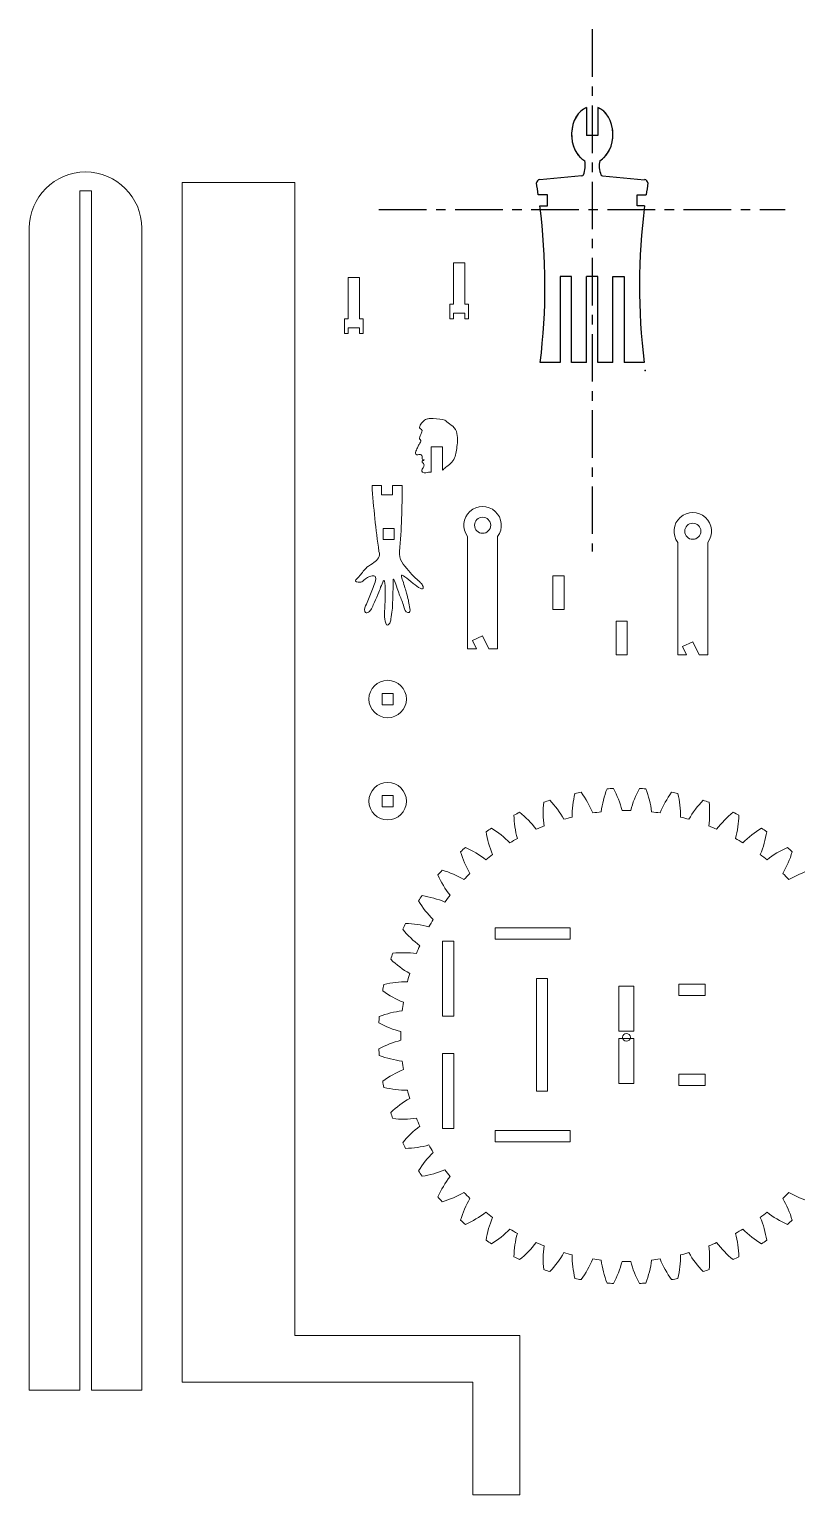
# Model space of a CAD drawing. Header units: millimetres. Extents: x -7 to 96, y -35 to 6.
# Drawn here: x 47.57 to 68.04, y -32.92 to 6.17 of the extents above; entities that cross this region are included whole.
import ezdxf

# ---------------------------------------------------------------- set-up
doc = ezdxf.new("R2010")
doc.units = ezdxf.units.MM
doc.header["$PDSIZE"] = -1
doc.linetypes.add('CENTERX2', pattern=[2.032, 1.27, -0.254, 0.254, -0.254])

msp = doc.modelspace()

# ---------------------------------------------------------------- linework, layer by layer
at = {"color": 7, "linetype": 'CENTERX2'}
for p, q in [((62.582, 6.166), (62.582, -7.761)), ((56.893, 1.357), (67.726, 1.357))]:
    msp.add_line(p, q, dxfattribs=at)
at = {"color": 7, "linetype": 'Continuous'}
for p, q in [((62.432, 4.082), (62.432, 3.332)), ((62.732, 4.082), (62.732, 3.332)), ((62.732, 3.332), (62.432, 3.332)), ((62.307, 2.255), (61.185, 2.155)), ((62.857, 2.255), (63.98, 2.155)), ((61.386, 1.755), (61.144, 1.755)), ((61.386, 1.455), (61.386, 1.755)), ((63.779, 1.755), (64.021, 1.755)), ((63.779, 1.455), (63.779, 1.755)), ((61.186, 1.455), (61.386, 1.455)), ((63.979, 1.455), (63.779, 1.455)), ((62.032, -0.431), (61.732, -0.431)), ((61.732, -0.431), (61.732, -2.723)), ((62.032, -2.723), (62.032, -0.431)), ((62.732, -0.431), (62.432, -0.431)), ((62.432, -2.723), (62.432, -0.431)), ((62.732, -2.723), (62.732, -0.431)), ((63.132, -2.723), (63.132, -0.431)), ((63.132, -0.431), (63.432, -0.431)), ((63.432, -0.431), (63.432, -2.723)), ((61.732, -2.723), (61.195, -2.723)), ((62.432, -2.723), (62.032, -2.723)), ((63.132, -2.723), (62.732, -2.723)), ((63.969, -2.723), (63.432, -2.723))]:
    msp.add_line(p, q, dxfattribs=at)
at = {"color": 7, "linetype": 'Continuous', "lineweight": 15}
for p, q in [((62.432, 3.332), (62.432, 4.082)), ((62.732, 4.082), (62.732, 3.332)), ((62.732, 3.332), (62.432, 3.332)), ((51.649, 2.077), (51.649, -29.923)), ((54.649, 2.077), (51.649, 2.077)), ((54.649, -28.673), (54.649, 2.077)), ((62.307, 2.255), (61.185, 2.155)), ((63.98, 2.155), (62.857, 2.255)), ((48.913, 1.862), (49.223, 1.862)), ((48.913, -30.138), (48.913, 1.862)), ((49.223, -30.138), (49.223, 1.862)), ((61.144, 1.755), (61.386, 1.755)), ((61.386, 1.755), (61.386, 1.455)), ((63.779, 1.755), (64.021, 1.755)), ((63.779, 1.455), (63.779, 1.755)), ((61.386, 1.455), (61.186, 1.455)), ((63.979, 1.455), (63.779, 1.455)), ((47.568, 0.862), (47.568, -30.138)), ((50.568, 0.862), (50.568, -30.138)), ((58.881, -0.066), (58.881, -1.166)), ((59.181, -0.066), (58.881, -0.066)), ((59.181, -1.166), (59.181, -0.066)), ((56.075, -0.456), (56.075, -1.556)), ((56.375, -0.456), (56.075, -0.456)), ((56.375, -1.556), (56.375, -0.456)), ((61.732, -0.431), (62.032, -0.431)), ((61.732, -2.723), (61.732, -0.431)), ((62.032, -0.431), (62.032, -2.723)), ((62.432, -0.431), (62.732, -0.431)), ((62.432, -2.723), (62.432, -0.431)), ((62.732, -0.431), (62.732, -2.723)), ((63.132, -0.431), (63.432, -0.431)), ((63.132, -2.723), (63.132, -0.431)), ((63.432, -0.431), (63.432, -2.723)), ((58.881, -1.166), (58.781, -1.166)), ((58.781, -1.166), (58.781, -1.556)), ((59.281, -1.166), (59.181, -1.166)), ((59.281, -1.556), (59.281, -1.166)), ((56.075, -1.556), (55.975, -1.556)), ((55.975, -1.556), (55.975, -1.946)), ((56.475, -1.556), (56.375, -1.556)), ((56.475, -1.946), (56.475, -1.556)), ((58.781, -1.556), (58.881, -1.556)), ((58.881, -1.406), (59.181, -1.406)), ((58.881, -1.556), (58.881, -1.406)), ((59.181, -1.406), (59.181, -1.556)), ((59.181, -1.556), (59.281, -1.556)), ((55.975, -1.946), (56.075, -1.946)), ((56.075, -1.796), (56.375, -1.796)), ((56.075, -1.946), (56.075, -1.796)), ((56.375, -1.796), (56.375, -1.946)), ((56.375, -1.946), (56.475, -1.946)), ((61.195, -2.723), (61.732, -2.723)), ((62.032, -2.723), (62.432, -2.723)), ((62.732, -2.723), (63.132, -2.723)), ((63.432, -2.723), (63.969, -2.723)), ((58.591, -4.972), (58.291, -4.972)), ((58.291, -4.972), (58.291, -5.644)), ((58.591, -5.592), (58.591, -4.972)), ((56.709, -6), (56.959, -6)), ((56.959, -6), (56.959, -6.25)), ((56.959, -6.25), (57.259, -6.25)), ((57.259, -6), (57.259, -6.25)), ((57.259, -6), (57.509, -6)), ((57.003, -7.146), (57.003, -7.446)), ((57.003, -7.146), (57.303, -7.146)), ((57.303, -7.146), (57.303, -7.446)), ((59.259, -7.363), (59.259, -10.363)), ((60.059, -7.363), (60.059, -10.363)), ((57.003, -7.446), (57.303, -7.446)), ((64.865, -7.523), (64.865, -10.523)), ((65.665, -7.523), (65.665, -10.523)), ((61.833, -8.41), (61.533, -8.41)), ((61.533, -9.31), (61.533, -8.41)), ((61.833, -9.31), (61.833, -8.41)), ((61.833, -9.31), (61.533, -9.31)), ((63.519, -9.623), (63.219, -9.623)), ((63.219, -10.523), (63.219, -9.623)), ((63.519, -10.523), (63.519, -9.623)), ((59.659, -10.01), (59.387, -10.137)), ((59.493, -10.363), (59.387, -10.137)), ((59.824, -10.363), (59.659, -10.01)), ((59.259, -10.363), (59.493, -10.363)), ((60.059, -10.363), (59.824, -10.363)), ((63.519, -10.523), (63.219, -10.523)), ((64.865, -10.523), (65.099, -10.523)), ((65.265, -10.17), (64.993, -10.297)), ((65.099, -10.523), (64.993, -10.297)), ((65.431, -10.523), (65.265, -10.17)), ((65.665, -10.523), (65.431, -10.523)), ((57.276, -11.549), (56.976, -11.549)), ((56.976, -11.549), (56.976, -11.849)), ((57.276, -11.849), (57.276, -11.549)), ((56.976, -11.849), (57.276, -11.849)), ((57.276, -14.274), (56.976, -14.274)), ((56.976, -14.274), (56.976, -14.574)), ((57.276, -14.574), (57.276, -14.274)), ((56.976, -14.574), (57.276, -14.574)), ((59.992, -17.806), (61.992, -17.806)), ((59.992, -17.806), (59.992, -18.106)), ((61.992, -17.806), (61.992, -18.106)), ((58.592, -18.156), (58.592, -20.156)), ((58.592, -18.156), (58.892, -18.156)), ((58.892, -18.156), (58.892, -20.156)), ((59.992, -18.106), (61.992, -18.106)), ((61.092, -19.156), (61.092, -22.156)), ((61.092, -19.156), (61.392, -19.156)), ((61.392, -19.156), (61.392, -22.156)), ((63.292, -19.356), (63.292, -20.556)), ((63.292, -19.356), (63.692, -19.356)), ((63.692, -19.356), (63.692, -20.556)), ((64.894, -19.306), (65.594, -19.306)), ((64.894, -19.606), (64.894, -19.306)), ((65.594, -19.606), (65.594, -19.306)), ((64.894, -19.606), (65.594, -19.606)), ((58.592, -20.156), (58.892, -20.156)), ((63.292, -20.556), (63.692, -20.556)), ((63.292, -20.756), (63.292, -21.956)), ((63.292, -20.756), (63.692, -20.756)), ((63.692, -20.756), (63.692, -21.956)), ((58.592, -21.156), (58.592, -23.156)), ((58.592, -21.156), (58.892, -21.156)), ((58.892, -21.156), (58.892, -23.156)), ((64.894, -21.706), (64.894, -22.006)), ((64.894, -21.706), (65.594, -21.706)), ((65.594, -21.706), (65.594, -22.006)), ((61.092, -22.156), (61.392, -22.156)), ((63.292, -21.956), (63.692, -21.956)), ((64.894, -22.006), (65.594, -22.006)), ((58.592, -23.156), (58.892, -23.156)), ((59.992, -23.206), (61.992, -23.206)), ((59.992, -23.206), (59.992, -23.506)), ((61.992, -23.206), (61.992, -23.506)), ((59.992, -23.506), (61.992, -23.506)), ((60.649, -28.673), (54.649, -28.673)), ((60.649, -32.923), (60.649, -28.673)), ((51.649, -29.923), (59.399, -29.923)), ((59.399, -29.923), (59.399, -32.923)), ((47.568, -30.138), (48.913, -30.138)), ((49.223, -30.138), (50.568, -30.138)), ((59.399, -32.923), (60.649, -32.923))]:
    msp.add_line(p, q, dxfattribs=at)
at = {"color": 7, "linetype": 'Continuous', "lineweight": 15, "flags": 128}
for points in [[(62.432, 4.082), (62.389, 4.062), (62.347, 4.038), (62.306, 4.009), (62.268, 3.975), (62.232, 3.938), (62.198, 3.896), (62.166, 3.851), (62.138, 3.802), (62.113, 3.75), (62.09, 3.695), (62.072, 3.639), (62.057, 3.58), (62.045, 3.52), (62.037, 3.458), (62.033, 3.396), (62.033, 3.334), (62.036, 3.272), (62.044, 3.21), (62.055, 3.15), (62.069, 3.091), (62.087, 3.033), (62.109, 2.979), (62.134, 2.926), (62.162, 2.877), (62.193, 2.831), (62.226, 2.789), (62.262, 2.75), (62.3, 2.716), (62.341, 2.687), (62.382, 2.661)], [(62.782, 2.661), (62.824, 2.687), (62.864, 2.716), (62.903, 2.75), (62.939, 2.789), (62.972, 2.831), (63.003, 2.877), (63.031, 2.926), (63.056, 2.979), (63.078, 3.033), (63.096, 3.091), (63.11, 3.15), (63.121, 3.21), (63.129, 3.272), (63.132, 3.334), (63.132, 3.396), (63.128, 3.458), (63.12, 3.52), (63.108, 3.58), (63.093, 3.639), (63.074, 3.695), (63.052, 3.75), (63.027, 3.802), (62.999, 3.851), (62.967, 3.896), (62.933, 3.938), (62.897, 3.975), (62.858, 4.009), (62.818, 4.038), (62.776, 4.062), (62.732, 4.082)]]:
    msp.add_lwpolyline(points, dxfattribs=at)
at = {"color": 7, "linetype": 'Continuous', "lineweight": 15}
for centre, radius in [((59.659, -7.063), 0.215), ((65.265, -7.223), 0.215), ((57.126, -11.699), 0.5), ((57.126, -14.424), 0.5), ((63.496, -20.722), 0.105)]:
    msp.add_circle(centre, radius, dxfattribs=at)
for centre, radius, start, end in [((49.068, 0.862), 1.5, 360, 180), ((61.773, 2.526), 0.624, 337.3453, 12.5355), ((63.392, 2.526), 0.624, 167.4645, 202.6547), ((61.194, 2.056), 0.1, 95.0796, 172.3127), ((44.835, -0.671), 16.488, 8.4603, 9.5647), ((62.303, 2.305), 0.05, 275.0796, 337.3453), ((62.862, 2.305), 0.05, 202.6547, 264.9204), ((63.971, 2.056), 0.1, 7.6873, 84.9204), ((80.329, -0.671), 16.488, 170.4353, 171.5397), ((44.835, -0.671), 16.488, 352.8498, 7.4077), ((80.329, -0.671), 16.488, 172.5923, 187.1502), ((79.856, -4.466), 23.198, 183.7912, 188.1657), ((40.487, -6.244), 17.024, 354.8896, 0.8235), ((59.659, -7.063), 0.5, 323.1301, 216.8699), ((65.265, -7.223), 0.5, 323.1301, 216.8699), ((63.812, -14.731), 2.539, 173.736, 188.0251), ((63.494, -20.686), 6.611, 108.0133, 109.4867), ((59.617, -16.155), 2.539, 29.4749, 43.764), ((64.587, -14.823), 2.539, 166.236, 180.5251), ((63.494, -20.686), 6.611, 100.5133, 101.9867), ((60.241, -15.688), 2.539, 21.9749, 36.264), ((65.343, -15.016), 2.539, 158.736, 173.0251), ((63.494, -20.686), 6.611, 93.0133, 94.4867), ((60.921, -15.306), 2.539, 14.4749, 28.764), ((66.067, -15.306), 2.539, 151.236, 165.5251), ((63.494, -20.686), 6.611, 85.5133, 86.9867), ((61.646, -15.016), 2.539, 6.9749, 21.264), ((66.747, -15.688), 2.539, 143.736, 158.0251), ((63.494, -20.686), 6.611, 78.0133, 79.4867), ((62.401, -14.823), 2.539, 359.4749, 13.764), ((67.372, -16.155), 2.539, 136.236, 150.5251), ((63.494, -20.686), 6.611, 70.5133, 71.9867), ((63.176, -14.731), 2.539, 351.9749, 6.264), ((63.494, -20.686), 6.611, 115.5133, 116.9867), ((63.032, -14.74), 2.539, 181.236, 195.5251), ((59.058, -16.7), 2.539, 36.9749, 51.264), ((63.494, -20.686), 6.016, 103.906, 106.094), ((63.494, -20.686), 6.016, 96.406, 98.594), ((63.494, -20.686), 6.016, 88.906, 91.094), ((63.494, -20.686), 6.016, 81.406, 83.594), ((63.494, -20.686), 6.016, 73.906, 76.094), ((67.93, -16.7), 2.539, 128.736, 143.0251), ((63.494, -20.686), 6.611, 63.0133, 64.4867), ((63.956, -14.74), 2.539, 344.4749, 358.764), ((63.494, -20.686), 6.611, 123.0133, 124.4867), ((62.26, -14.852), 2.539, 188.736, 203.0251), ((58.576, -17.313), 2.539, 44.4749, 58.764), ((63.494, -20.686), 6.016, 111.406, 113.594), ((63.494, -20.686), 6.016, 66.406, 68.594), ((68.412, -17.313), 2.539, 121.236, 135.5251), ((64.728, -14.852), 2.539, 336.9749, 351.264), ((63.494, -20.686), 6.611, 55.5133, 56.9867), ((63.494, -20.686), 6.016, 118.906, 121.094), ((63.494, -20.686), 6.016, 58.906, 61.094), ((63.494, -20.686), 6.611, 130.5133, 131.9867), ((61.509, -15.063), 2.539, 196.236, 210.5251), ((58.178, -17.984), 2.539, 51.9749, 66.264), ((63.494, -20.686), 6.016, 126.406, 128.594), ((63.494, -20.686), 6.016, 51.406, 53.594), ((68.81, -17.984), 2.539, 113.736, 128.0251), ((65.479, -15.063), 2.539, 329.4749, 343.764), ((63.494, -20.686), 6.611, 48.0133, 49.4867), ((63.494, -20.686), 6.611, 138.0133, 139.4867), ((60.792, -15.37), 2.539, 203.736, 218.0251), ((57.871, -18.701), 2.539, 59.4749, 73.764), ((63.494, -20.686), 6.016, 133.906, 136.094), ((63.494, -20.686), 6.016, 43.906, 46.094), ((69.118, -18.701), 2.539, 106.236, 120.5251), ((63.494, -20.686), 6.611, 145.5133, 146.9867), ((60.121, -15.768), 2.539, 211.236, 225.5251), ((57.66, -19.452), 2.539, 66.9749, 81.264), ((63.494, -20.686), 6.016, 141.406, 143.594), ((63.494, -20.686), 6.016, 148.906, 151.094), ((63.494, -20.686), 6.611, 153.0133, 154.4867), ((59.508, -16.25), 2.539, 218.736, 233.0251), ((57.548, -20.224), 2.539, 74.4749, 88.764), ((63.494, -20.686), 6.016, 156.406, 158.594), ((63.494, -20.686), 6.611, 160.5133, 161.9867), ((58.963, -16.808), 2.539, 226.236, 240.5251), ((57.539, -21.004), 2.539, 81.9749, 96.264), ((63.494, -20.686), 6.016, 163.906, 166.094), ((63.494, -20.686), 6.611, 168.0133, 169.4867), ((58.496, -17.433), 2.539, 233.736, 248.0251), ((57.632, -21.779), 2.539, 89.4749, 103.764), ((63.494, -20.686), 6.016, 171.406, 173.594), ((63.494, -20.686), 6.611, 175.5133, 176.9867), ((57.824, -22.535), 2.539, 96.9749, 111.264), ((58.114, -18.113), 2.539, 241.236, 255.5251), ((63.494, -20.686), 6.016, 178.906, 181.094), ((58.114, -23.259), 2.539, 104.4749, 118.764), ((63.494, -20.686), 6.611, 183.0133, 184.4867), ((57.824, -18.838), 2.539, 248.736, 263.0251), ((63.494, -20.686), 6.016, 186.406, 188.594), ((58.496, -23.939), 2.539, 111.9749, 126.264), ((63.494, -20.686), 6.611, 190.5133, 191.9867), ((57.632, -19.593), 2.539, 256.236, 270.5251), ((63.494, -20.686), 6.016, 193.906, 196.094), ((58.963, -24.564), 2.539, 119.4749, 133.764), ((63.494, -20.686), 6.611, 198.0133, 199.4867), ((57.539, -20.368), 2.539, 263.736, 278.0251), ((63.494, -20.686), 6.016, 201.406, 203.594), ((59.508, -25.122), 2.539, 126.9749, 141.264), ((63.494, -20.686), 6.611, 205.5133, 206.9867), ((57.548, -21.148), 2.539, 271.236, 285.5251), ((60.121, -25.604), 2.539, 134.4749, 148.764), ((63.494, -20.686), 6.016, 208.906, 211.094), ((63.494, -20.686), 6.611, 213.0133, 214.4867), ((57.66, -21.92), 2.539, 278.736, 293.0251), ((60.792, -26.002), 2.539, 141.9749, 156.264), ((63.494, -20.686), 6.016, 216.406, 218.594), ((63.494, -20.686), 6.611, 220.5133, 221.9867), ((57.871, -22.671), 2.539, 286.236, 300.5251), ((63.494, -20.686), 6.016, 223.906, 226.094), ((63.494, -20.686), 6.016, 313.906, 316.094), ((69.118, -22.671), 2.539, 239.4749, 253.764), ((61.509, -26.31), 2.539, 149.4749, 163.764), ((58.178, -23.388), 2.539, 293.736, 308.0251), ((63.494, -20.686), 6.016, 231.406, 233.594), ((63.494, -20.686), 6.016, 306.406, 308.594), ((68.81, -23.388), 2.539, 231.9749, 246.264), ((65.479, -26.31), 2.539, 16.236, 30.5251), ((63.494, -20.686), 6.611, 228.0133, 229.4867), ((62.26, -26.521), 2.539, 156.9749, 171.264), ((64.728, -26.521), 2.539, 8.736, 23.0251), ((63.494, -20.686), 6.611, 310.5133, 311.9867), ((63.494, -20.686), 6.611, 235.5133, 236.9867), ((58.576, -24.059), 2.539, 301.236, 315.5251), ((63.494, -20.686), 6.016, 238.906, 241.094), ((63.032, -26.632), 2.539, 164.4749, 178.764), ((63.494, -20.686), 6.016, 298.906, 301.094), ((63.956, -26.632), 2.539, 1.236, 15.5251), ((68.412, -24.059), 2.539, 224.4749, 238.764), ((63.494, -20.686), 6.611, 303.0133, 304.4867), ((63.494, -20.686), 6.611, 243.0133, 244.4867), ((59.058, -24.672), 2.539, 308.736, 323.0251), ((63.494, -20.686), 6.016, 246.406, 248.594), ((63.812, -26.641), 2.539, 171.9749, 186.264), ((59.617, -25.217), 2.539, 316.236, 330.5251), ((63.494, -20.686), 6.016, 253.906, 256.094), ((64.587, -26.549), 2.539, 179.4749, 193.764), ((62.401, -26.549), 2.539, 346.236, 0.5251), ((63.494, -20.686), 6.016, 283.906, 286.094), ((67.372, -25.217), 2.539, 209.4749, 223.764), ((63.494, -20.686), 6.016, 291.406, 293.594), ((63.176, -26.641), 2.539, 353.736, 8.0251), ((67.93, -24.672), 2.539, 216.9749, 231.264), ((63.494, -20.686), 6.611, 295.5133, 296.9867), ((63.494, -20.686), 6.611, 250.5133, 251.9867), ((60.241, -25.684), 2.539, 323.736, 338.0251), ((63.494, -20.686), 6.016, 261.406, 263.594), ((65.343, -26.356), 2.539, 186.9749, 201.264), ((60.921, -26.066), 2.539, 331.236, 345.5251), ((63.494, -20.686), 6.016, 268.906, 271.094), ((66.067, -26.066), 2.539, 194.4749, 208.764), ((61.646, -26.356), 2.539, 338.736, 353.0251), ((63.494, -20.686), 6.016, 276.406, 278.594), ((66.747, -25.684), 2.539, 201.9749, 216.264), ((63.494, -20.686), 6.611, 288.0133, 289.4867), ((63.494, -20.686), 6.611, 258.0133, 259.4867), ((63.494, -20.686), 6.611, 265.5133, 266.9867), ((63.494, -20.686), 6.611, 273.0133, 274.4867), ((63.494, -20.686), 6.611, 280.5133, 281.9867)]:
    msp.add_arc(centre, radius, start, end, dxfattribs=at)
at = {"color": 7, "linetype": 'Continuous'}
for centre, radius, start, end in [((61.773, 2.526), 0.624, 337.3453, 12.5355), ((63.392, 2.526), 0.624, 167.4645, 202.6547), ((61.194, 2.056), 0.1, 95.0796, 172.3127), ((44.835, -0.671), 16.488, 8.4603, 9.5647), ((62.303, 2.305), 0.05, 275.0796, 337.3453), ((62.862, 2.305), 0.05, 202.6547, 264.9204), ((63.971, 2.056), 0.1, 7.6873, 84.9204), ((80.329, -0.671), 16.488, 170.4353, 171.5397), ((44.835, -0.671), 16.488, 352.8498, 7.4077), ((80.329, -0.671), 16.488, 172.5923, 187.1502)]:
    msp.add_arc(centre, radius, start, end, dxfattribs=at)
for start_param, end_param in [(3.417819, 5.911017), (0.372169, 2.865366)]:
    msp.add_ellipse((62.582, 3.36), major_axis=(0, -0.75), ratio=0.733333, start_param=start_param, end_param=end_param, dxfattribs=at)
at = {"color": 7, "linetype": 'Continuous', "lineweight": 15}
for points, knots in [([(58.591, -5.592), (58.609, -5.587), (58.616, -5.545), (58.907, -5.382), (58.964, -5.047), (59.009, -4.726), (58.94, -4.454), (58.682, -4.317), (58.69, -4.23), (58.288, -4.215), (58.151, -4.223), (58.049, -4.309), (57.989, -4.391), (57.975, -4.462), (58.002, -4.497), (58.04, -4.508), (58.045, -4.553), (58.024, -4.605), (57.996, -4.671), (57.985, -4.721), (57.976, -4.749), (57.984, -4.768), (58.003, -4.78), (58.011, -4.811), (58.003, -4.857), (57.954, -4.912), (57.928, -4.991), (57.886, -5.066), (57.842, -5.178), (57.946, -5.187), (58.005, -5.165), (58.05, -5.209), (58.054, -5.25), (58.037, -5.302), (58.072, -5.31), (58.11, -5.328), (58.073, -5.331), (58.057, -5.345), (58.034, -5.373), (58.069, -5.403), (58.097, -5.433), (58.1, -5.48), (58.082, -5.514), (58.062, -5.549), (58.032, -5.589), (58.045, -5.683), (58.204, -5.653), (58.229, -5.646), (58.282, -5.645), (58.291, -5.644)], [0.0357214, 0.0357214, 0.0357214, 0.0357214, 0.0481113, 0.1162184, 0.1962159, 0.2871462, 0.339828, 0.3857101, 0.4453074, 0.4965698, 0.5172935, 0.547662, 0.5780233, 0.5853465, 0.5934396, 0.6050414, 0.6071526, 0.6225156, 0.6413046, 0.6547704, 0.6572336, 0.6605893, 0.6671496, 0.6712405, 0.6810734, 0.6968623, 0.7196625, 0.7338542, 0.7595669, 0.7727938, 0.7915879, 0.7978961, 0.8112737, 0.8186167, 0.8284559, 0.8326721, 0.8377048, 0.8434541, 0.8490757, 0.857766, 0.8675535, 0.8779427, 0.8858231, 0.8928501, 0.9050308, 0.918979, 0.9438446, 0.9473709, 0.9542415, 0.9542415, 0.9542415, 0.9542415]), ([(56.893, -7.761), (56.946, -7.894), (56.798, -8.047), (56.601, -8.154), (56.448, -8.31), (56.383, -8.431), (56.229, -8.555), (56.397, -8.606), (56.523, -8.512), (56.637, -8.399), (56.787, -8.41), (56.82, -8.501), (56.751, -8.699), (56.649, -8.925), (56.571, -9.168), (56.48, -9.311), (56.545, -9.413), (56.597, -9.39), (56.659, -9.354), (56.716, -9.249), (56.794, -9.08), (56.884, -8.87), (56.945, -8.701), (57.049, -8.436), (57.067, -8.812), (57.06, -9.025), (57.045, -9.332), (57.033, -9.53), (57.091, -9.777), (57.198, -9.661), (57.219, -9.524), (57.25, -9.335), (57.26, -9.118), (57.263, -8.872), (57.28, -8.7), (57.262, -8.387), (57.386, -8.769), (57.463, -8.979), (57.549, -9.169), (57.603, -9.397), (57.746, -9.389), (57.702, -9.208), (57.682, -9.062), (57.637, -8.888), (57.583, -8.715), (57.539, -8.575), (57.438, -8.284), (57.753, -8.596), (58.097, -8.825), (58.064, -8.667), (57.996, -8.577), (57.841, -8.458), (57.625, -8.192), (57.411, -7.972), (57.443, -7.761)], [0, 0, 0, 0, 0.034557, 0.057171, 0.068151, 0.098637, 0.104139, 0.115965, 0.128947, 0.153767, 0.162728, 0.164167, 0.182206, 0.220911, 0.240004, 0.260619, 0.265391, 0.269659, 0.275164, 0.287715, 0.303287, 0.332625, 0.351967, 0.366761, 0.389691, 0.414735, 0.449814, 0.470499, 0.487839, 0.495726, 0.507069, 0.531104, 0.551931, 0.573033, 0.602578, 0.612823, 0.644235, 0.658343, 0.691155, 0.709442, 0.713371, 0.728485, 0.746571, 0.765207, 0.780649, 0.80028, 0.814023, 0.851718, 0.88088, 0.883953, 0.89641, 0.914328, 0.942058, 1, 1, 1, 1])]:
    msp.add_open_spline(points, degree=3, knots=knots, dxfattribs=at)
at = {"color": 7, "linetype": 'Continuous'}
for p in [(62.582, 3.332), (62.582, -0.431), (63.997, -2.931)]:
    msp.add_point(p, dxfattribs=at)

doc.saveas('drawing.dxf')
